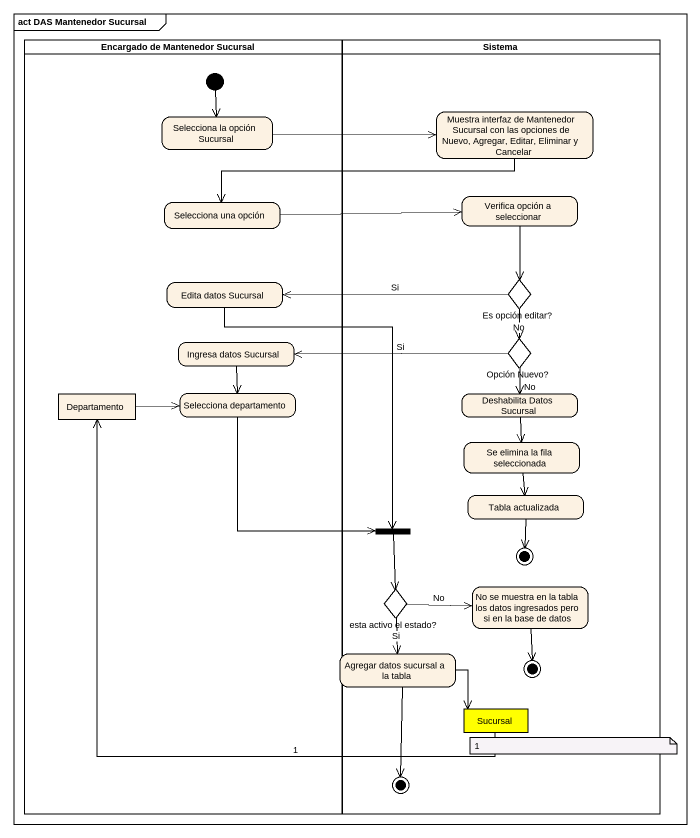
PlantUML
@startuml
mainframe act DAS Mantenedor Sucursal
hide empty description
state "Encargado de Mantenedor Sucursal" as Encargado_de_Mantenedor <<partition>> {
  state "Selecciona la opción Sucursal" as Selecciona_la_opción
  state "Selecciona una opción" as Selecciona_una_opción
  state "Edita datos Sucursal" as Edita_datos_Sucursal
  state "Ingresa datos Sucursal" as Ingresa_datos_Sucursal
  state Departamento <<object>>
  state "Selecciona departamento" as Selecciona_departamento
  [*] --> Selecciona_la_opción
}
state Sistema <<partition>> {
  state "Muestra interfaz de Mantenedor Sucursal con las opciones de Nuevo, Agregar, Editar, Eliminar y Cancelar" as Muestra_interfaz_de
  state "Verifica opción a seleccionar" as Verifica_opción_a
  state "Es opción editar?" as Es_opción_editar <<choice>>
  state "Opción Nuevo?" as Opción_Nuevo <<choice>>
  state "Deshabilita Datos Sucursal" as Deshabilita_Datos_Sucursal
  state "Se elimina la fila seleccionada" as Se_elimina_la_fila
  state "Tabla actualizada" as Tabla_actualizada
  state fork1 <<join>>
  state final1 <<end>>
  state "esta activo el estado?" as esta_activo_el_estado <<choice>>
  state "No se muestra en la tabla los datos ingresados pero si en la base de datos" as No_se_muestra_en_la_tabla
  state "Agregar datos sucursal a la tabla" as Agregar_datos_sucursal_a_la
  state final2 <<end>>
  state Sucursal <<object>> #FFFF00
  state final3 <<end>>
}
Selecciona_la_opción -right-> Muestra_interfaz_de
Muestra_interfaz_de -left-> Selecciona_una_opción
Selecciona_una_opción -right-> Verifica_opción_a
Verifica_opción_a --> Es_opción_editar
Edita_datos_Sucursal --> fork1
Es_opción_editar -left-> Edita_datos_Sucursal : Si
Es_opción_editar --> Opción_Nuevo : No
Ingresa_datos_Sucursal --> Selecciona_departamento
Opción_Nuevo -left-> Ingresa_datos_Sucursal : Si
Opción_Nuevo --> Deshabilita_Datos_Sucursal : No
Departamento -right-> Selecciona_departamento
Selecciona_departamento --> fork1
Deshabilita_Datos_Sucursal --> Se_elimina_la_fila
Se_elimina_la_fila --> Tabla_actualizada
Tabla_actualizada --> final1
fork1 --> esta_activo_el_estado
esta_activo_el_estado -right-> No_se_muestra_en_la_tabla : No
esta_activo_el_estado --> Agregar_datos_sucursal_a_la : Si
No_se_muestra_en_la_tabla --> final2
Agregar_datos_sucursal_a_la -right-> Sucursal
Agregar_datos_sucursal_a_la --> final3
Sucursal -up-> Departamento : 1
note as N1
  1
end note
@enduml
